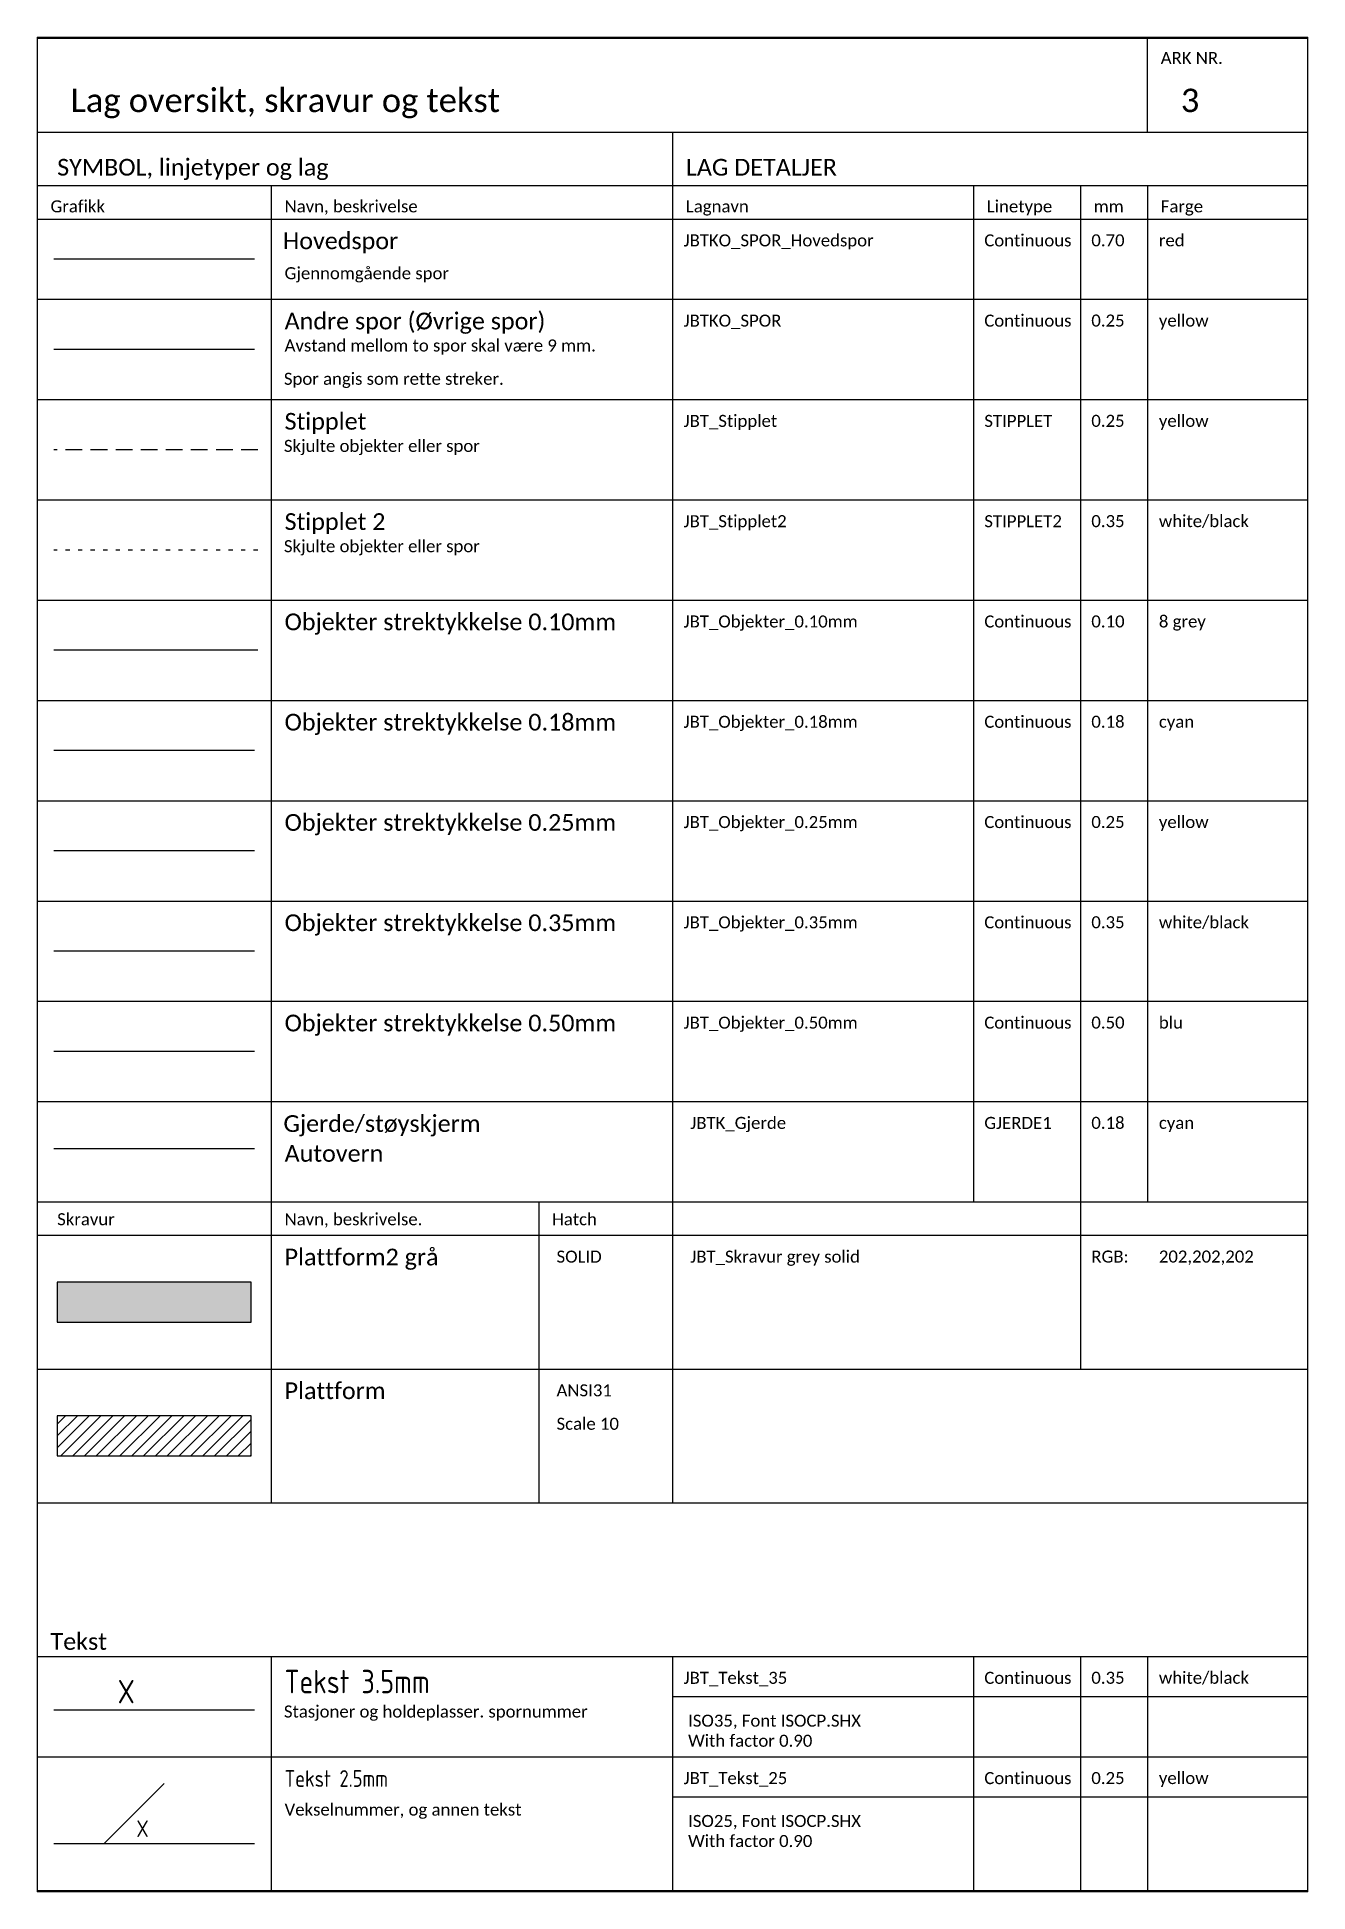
# Paper-space layout '3' of a CAD drawing. Header units: millimetres. Extents: x -10 to 180, y 0 to 277.
# The model-space entities are those that its viewports show. They can reach past a viewport. Long polylines and large blocks are cut down to what shows.
import ezdxf
from ezdxf.lldxf.tags import DXFTag

# ---------------------------------------------------------------- set-up
doc = ezdxf.new("R2010")
doc.units = ezdxf.units.MM
doc.header["$MEASUREMENT"] = 0
doc.linetypes.add('STIPPLET', pattern=[3.75, 2.5, -1.25])
doc.linetypes.add('STIPPLET2', pattern=[1.875, 0.625, -1.25])
for name, color, linetype in [('JBT_Gjerde', 4, 'GJERDE1'), ('JBT_Objekter_0.10mm', 8, 'Continuous'), ('JBT_Objekter_0.18mm', 4, 'Continuous'), ('JBT_Objekter_0.25mm', 2, 'Continuous'), ('JBT_Objekter_0.35mm', 7, 'Continuous'), ('JBT_Objekter_0.50mm', 5, 'Continuous'), ('JBT_Stipplet', 2, 'STIPPLET'), ('JBT_Stipplet2', 7, 'STIPPLET2'), ('JBT_Tekst_25', 2, 'Continuous'), ('JBT_Tekst_35', 7, 'Continuous'), ('JBTKO_SPOR', 2, 'Continuous'), ('JBTKO_SPOR_Hovedpor', 1, 'Continuous'), ('RAMME', 5, 'Continuous'), ('RAMME SYMBOLER', 4, 'Continuous'), ('RAMME TEKST', 7, 'Continuous')]:
    doc.layers.add(name, color=color, linetype=linetype)
doc.layers.add('JBT_Skravur grey solid', color=9, linetype='Continuous', true_color=0xcacaca)
doc.styles.add('Calibri', font='calibri.ttf')
doc.styles.add('ISO25', font='isocp.shx', dxfattribs={"width": 0.9, "height": 2.5})
doc.styles.add('ISO35', font='isocp.shx', dxfattribs={"height": 3.5})
doc.styles.get("Standard").update_dxf_attribs({"font": 'txt.shx'})
tags = doc.linetypes.add('GJERDE1', pattern='A,3.05,["//",Standard,S=1.25,R=0,X=0,Y=-0.7],4.5', length=7.55).pattern_tags.tags
tags[4] = DXFTag(74, 10)

msp = doc.modelspace()

# ---------------------------------------------------------------- hatches: boundary and pattern name
at = {"layer": 'JBT_Objekter_0.18mm'}
h = msp.add_hatch(dxfattribs=at)
h.set_pattern_fill('ANSI31', color=256, scale=10)
h.set_pattern_definition([(45, (-389, 283.469), (-0.8838835, 0.8838835), [])])
h.paths.add_polyline_path([(-697, 372), (-668, 372), (-668, 378), (-697, 378)])
at = {"layer": 'JBT_Skravur grey solid'}
h = msp.add_hatch(color=256, dxfattribs=at)
h.dxf.hatch_style = 1
h.paths.add_polyline_path([(-697, 392), (-668, 392), (-668, 398), (-697, 398)])

# ---------------------------------------------------------------- linework, layer by layer
at = {"layer": 'JBT_Gjerde'}
msp.add_line((-697.5, 418), (-667.5, 418), dxfattribs=at)
at = {"layer": 'JBT_Objekter_0.10mm'}
msp.add_line((-667, 492.5), (-697.5, 492.5), dxfattribs=at)
msp.add_lwpolyline([(-697, 392), (-668, 392), (-668, 398), (-697, 398)], close=True, dxfattribs=at)
at = {"layer": 'JBT_Objekter_0.18mm'}
msp.add_line((-667.5, 477.5), (-697.5, 477.5), dxfattribs=at)
msp.add_lwpolyline([(-697, 372), (-668, 372), (-668, 378), (-697, 378)], close=True, dxfattribs=at)
at = {"layer": 'JBT_Objekter_0.25mm'}
msp.add_line((-667.5, 462.5), (-697.5, 462.5), dxfattribs=at)
at = {"layer": 'JBT_Objekter_0.35mm'}
msp.add_line((-667.5, 447.5), (-697.5, 447.5), dxfattribs=at)
at = {"layer": 'JBT_Objekter_0.50mm'}
msp.add_line((-667.5, 432.5), (-697.5, 432.5), dxfattribs=at)
at = {"layer": 'JBT_Stipplet'}
msp.add_line((-667, 522.5), (-697.5, 522.5), dxfattribs=at)
at = {"layer": 'JBT_Stipplet2'}
msp.add_line((-667, 507.5), (-697.5, 507.5), dxfattribs=at)
at = {"layer": 'JBTKO_SPOR'}
for p, q in [((-667.5, 537.5), (-697.5, 537.5)), ((-697.5, 334), (-667.5, 334)), ((-681, 323), (-690, 314)), ((-667.5, 314), (-697.5, 314))]:
    msp.add_line(p, q, dxfattribs=at)
at = {"layer": 'JBTKO_SPOR_Hovedpor'}
msp.add_line((-667.5, 551), (-697.5, 551), dxfattribs=at)
at = {"layer": 'RAMME'}
msp.add_lwpolyline([(-510, 584), (-700, 584), (-700, 307), (-510, 307)], close=True, dxfattribs=at)
msp.add_lwpolyline([(-700, 570), (-510, 570)], dxfattribs=at)
at = {"layer": 'RAMME SYMBOLER'}
for p, q in [((-534, 570), (-534, 584)), ((-605, 570), (-605, 365)), ((-700, 562), (-510, 562)), ((-665, 562), (-665, 410)), ((-560, 562), (-560, 410)), ((-544, 562), (-544, 385)), ((-534, 562), (-534, 410)), ((-700, 557), (-510, 557)), ((-700, 545), (-510, 545)), ((-700, 530), (-510, 530)), ((-605, 530), (-510, 530)), ((-605, 530), (-605, 485)), ((-560, 530), (-560, 485)), ((-544, 530), (-544, 485)), ((-534, 530), (-534, 485)), ((-700, 515), (-510, 515)), ((-605, 515), (-510, 515)), ((-700, 500), (-510, 500)), ((-700, 485), (-510, 485)), ((-700, 470), (-510, 470)), ((-700, 455), (-510, 455)), ((-700, 440), (-510, 440)), ((-700, 425), (-510, 425)), ((-700, 410), (-510, 410)), ((-665, 410), (-665, 365)), ((-625, 410), (-625, 365)), ((-700, 405), (-510, 405)), ((-700, 385), (-510, 385)), ((-700, 365), (-510, 365)), ((-700, 342), (-605, 342)), ((-665, 342), (-665, 307)), ((-605, 342), (-605, 307)), ((-605, 342), (-510, 342)), ((-605, 342), (-510, 342)), ((-560, 342), (-560, 307)), ((-544, 342), (-544, 307)), ((-534, 342), (-534, 307)), ((-605, 336), (-510, 336)), ((-700, 327), (-605, 327)), ((-605, 327), (-510, 327)), ((-605, 327), (-510, 327)), ((-605, 321), (-510, 321))]:
    msp.add_line(p, q, dxfattribs=at)

# ---------------------------------------------------------------- texts
at = {"layer": 'JBT_Tekst_25', "style": 'ISO25', "width": 0.9}
for s, p in [('Tekst 2.5mm', (-663, 322.5)), ('X', (-685.15, 315))]:
    msp.add_text(s, height=2.5, dxfattribs=at).set_placement(p)
at = {"layer": 'JBT_Tekst_35', "style": 'ISO35', "width": 0.9}
for s, p in [('X', (-687.95, 335)), ('Tekst 3.5mm', (-663, 336.5))]:
    msp.add_text(s, height=3.5, dxfattribs=at).set_placement(p)
at = {"layer": 'RAMME TEKST', "style": 'Calibri'}
for s, height, p in [('ARK NR.', 1.8, (-532, 580.2)), ('Lag oversikt, skravur og tekst', 3.5, (-695, 573)), ('3', 3.5, (-529, 573)), ('SYMBOL, linjetyper og lag', 2.5, (-697, 563.5)), ('LAG DETALJER', 2.5, (-603, 563.5)), ('Grafikk', 1.8, (-698, 558)), ('Navn, beskrivelse', 1.8, (-663, 558)), ('Lagnavn', 1.8, (-603, 558)), ('Linetype', 1.8, (-558, 558)), ('mm', 1.8, (-542.02, 558)), ('Farge', 1.8, (-532, 558)), ('Hovedspor', 2.5, (-663.23, 552.5)), ('JBTKO_SPOR_Hovedspor', 1.8, (-603.34, 552.91)), ('red', 1.8, (-532.28, 552.92)), ('Continuous', 1.8, (-558.38, 552.91)), ('0.70', 1.8, (-542.38, 552.92)), ('Gjennomgående spor', 1.8, (-663, 548)), ('Andre spor (Øvrige spor)', 2.5, (-663, 540.5)), ('JBTKO_SPOR', 1.8, (-603.34, 540.91)), ('Continuous', 1.8, (-558.38, 540.91)), ('0.25', 1.8, (-542.38, 540.92)), ('yellow', 1.8, (-532.28, 540.92)), ('Avstand mellom to spor skal være 9 mm.', 1.8, (-663, 537.19)), ('Spor angis som rette streker.', 1.8, (-663.1, 532.21)), ('Stipplet', 2.5, (-663, 525.5)), ('JBT_Stipplet', 1.8, (-603.34, 525.91)), ('STIPPLET', 1.8, (-558.38, 525.91)), ('0.25', 1.8, (-542.38, 525.92)), ('yellow', 1.8, (-532.28, 525.92)), ('Skjulte objekter eller spor', 1.8, (-663.1, 522.17)), ('Stipplet 2', 2.5, (-663, 510.5)), ('JBT_Stipplet2', 1.8, (-603.34, 510.91)), ('STIPPLET2', 1.8, (-558.38, 510.91)), ('0.35', 1.8, (-542.38, 510.92)), ('white/black', 1.8, (-532.28, 510.92)), ('Skjulte objekter eller spor', 1.8, (-663.1, 507.17)), ('Objekter strektykkelse 0.10mm', 2.5, (-663, 495.5)), ('JBT_Objekter_0.10mm', 1.8, (-603.34, 495.91)), ('Continuous', 1.8, (-558.38, 495.91)), ('0.10', 1.8, (-542.38, 495.92)), ('8 grey', 1.8, (-532.28, 495.92)), ('Objekter strektykkelse 0.18mm', 2.5, (-663, 480.5)), ('JBT_Objekter_0.18mm', 1.8, (-603.34, 480.91)), ('Continuous', 1.8, (-558.38, 480.91)), ('0.18', 1.8, (-542.38, 480.92)), ('cyan', 1.8, (-532.28, 480.92)), ('Objekter strektykkelse 0.25mm', 2.5, (-663, 465.5)), ('JBT_Objekter_0.25mm', 1.8, (-603.34, 465.91)), ('Continuous', 1.8, (-558.38, 465.91)), ('0.25', 1.8, (-542.38, 465.92)), ('yellow', 1.8, (-532.28, 465.92)), ('Objekter strektykkelse 0.35mm', 2.5, (-663, 450.5)), ('JBT_Objekter_0.35mm', 1.8, (-603.34, 450.91)), ('Continuous', 1.8, (-558.38, 450.91)), ('0.35', 1.8, (-542.38, 450.92)), ('white/black', 1.8, (-532.28, 450.92)), ('Objekter strektykkelse 0.50mm', 2.5, (-663, 435.5)), ('JBT_Objekter_0.50mm', 1.8, (-603.34, 435.91)), ('Continuous', 1.8, (-558.38, 435.91)), ('0.50', 1.8, (-542.38, 435.92)), ('blu', 1.8, (-532.28, 435.92)), ('Gjerde/støyskjerm', 2.5, (-663.17, 420.46)), ('JBTK_Gjerde', 1.8, (-602.34, 420.91)), ('GJERDE1', 1.8, (-558.38, 420.91)), ('0.18', 1.8, (-542.38, 420.92)), ('cyan', 1.8, (-532.28, 420.92)), ('Autovern', 2.5, (-663, 416)), ('Skravur', 1.8, (-697, 406.5)), ('Navn, beskrivelse.', 1.8, (-663, 406.5)), ('Hatch', 1.8, (-623, 406.5)), ('Plattform2 grå', 2.5, (-663, 400.5)), ('SOLID', 1.8, (-622.34, 400.91)), ('JBT_Skravur grey solid', 1.8, (-602.34, 400.91)), ('RGB:', 1.8, (-542.38, 400.92)), ('202,202,202', 1.8, (-532.28, 400.92)), ('Plattform', 2.5, (-663, 380.5)), ('ANSI31', 1.8, (-622.34, 380.91)), ('Scale 10', 1.8, (-622.34, 375.91)), ('Tekst', 2.5, (-698, 343)), ('JBT_Tekst_35', 1.8, (-603.34, 337.91)), ('Continuous', 1.8, (-558.38, 337.91)), ('0.35', 1.8, (-542.38, 337.92)), ('white/black', 1.8, (-532.28, 337.92)), ('Stasjoner og holdeplasser. spornummer', 1.8, (-663.1, 332.87)), ('ISO35, Font ISOCP.SHX', 1.8, (-602.67, 331.5)), ('With factor 0.90', 1.8, (-602.67, 328.5)), ('JBT_Tekst_25', 1.8, (-603.34, 322.91)), ('Continuous', 1.8, (-558.38, 322.91)), ('0.25', 1.8, (-542.38, 322.92)), ('yellow', 1.8, (-532.28, 322.92)), ('Vekselnummer, og annen tekst', 1.8, (-663, 318.2)), ('ISO25, Font ISOCP.SHX', 1.8, (-602.67, 316.5)), ('With factor 0.90', 1.8, (-602.67, 313.5))]:
    msp.add_text(s, height=height, dxfattribs=at).set_placement(p)

psp = doc.layouts.new('3')

# ---------------------------------------------------------------- viewports
at = {"layer": 'RAMME'}
psp.add_viewport(center=(85, 138.71), size=(190, 277.428), view_center_point=(-605, 445.5), view_height=277.428, dxfattribs=at)

doc.saveas('drawing.dxf')
